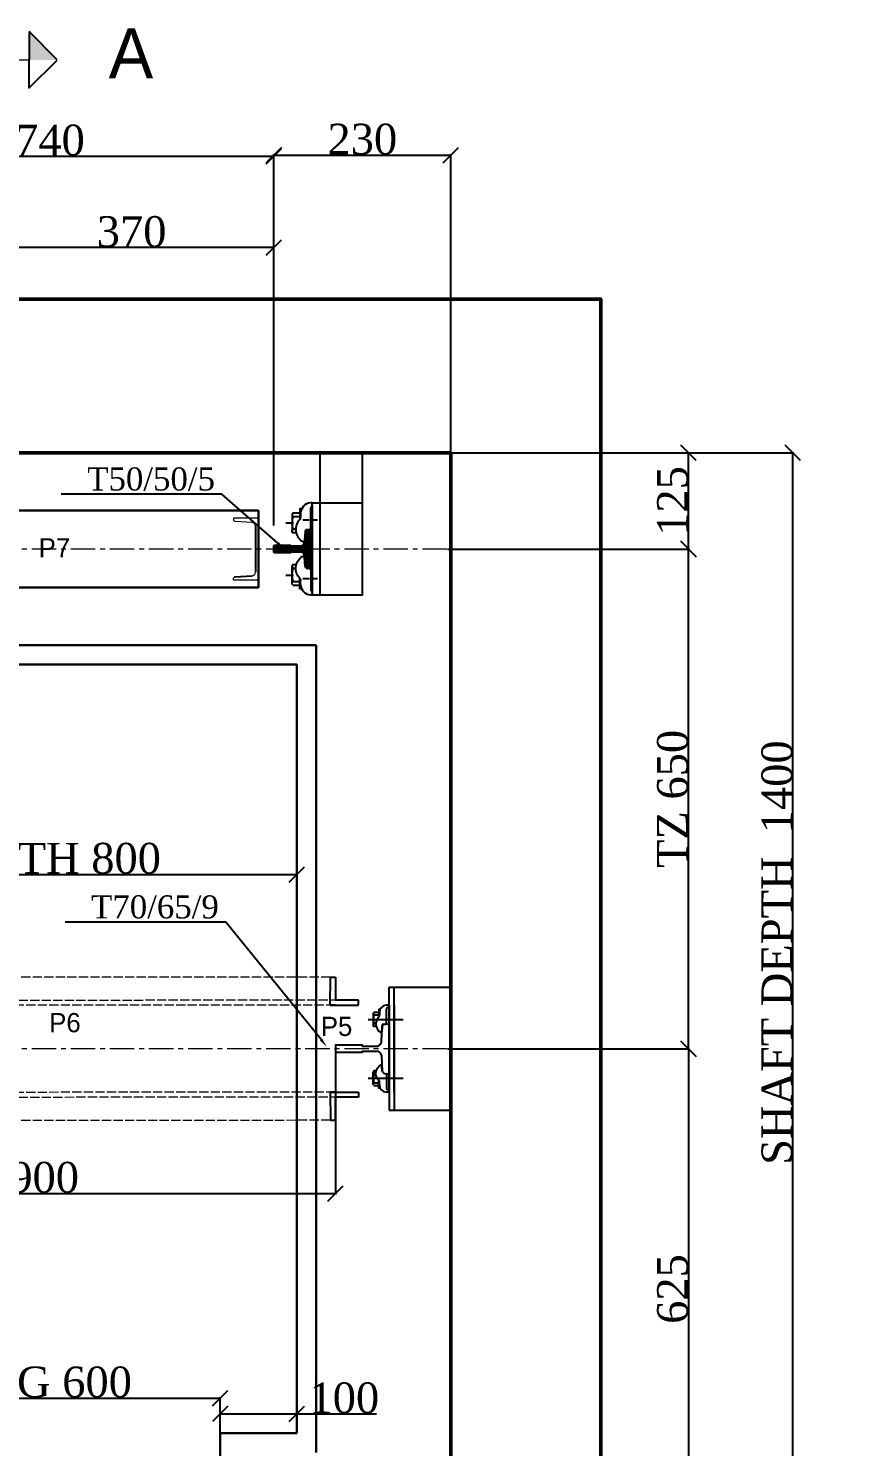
# Model space of a CAD drawing. Header units: millimetres. Extents: x 130 to 2377, y 155 to 2951.
# Drawn here: x 1311 to 2377, y 1106 to 2951 of the extents above; entities that cross this region are included whole.
import ezdxf
from ezdxf import colors
from ezdxf.entities.mleader import LeaderData, LeaderLine
from ezdxf.math import Vec2, Vec3

# ---------------------------------------------------------------- set-up
doc = ezdxf.new("R2010")
doc.units = ezdxf.units.MM
for name, pattern in [('ACAD_ISO02W100', [15, 12, -3]), ('ACAD_ISO10W100', [18, 12, -3, 0, -3]), ('CENTER', [50.8, 31.75, -6.35, 6.35, -6.35])]:
    doc.linetypes.add(name, pattern=pattern)
for name, color, linetype in [('7', 6, 'ACAD_ISO10W100'), ('PDF_0', 7, 'Continuous'), ('PDF_gide rail', 7, 'Continuous')]:
    doc.layers.add(name, color=color, linetype=linetype)
for name, color, linetype, lineweight in [('Car', 3, 'Continuous', 18), ('CL', 2, 'CENTER', 0), ('DL', 8, 'ACAD_ISO02W100', 0), ('step&guides', 3, 'Continuous', 30), ('Wall', 1, 'Continuous', 50)]:
    doc.layers.add(name, color=color, linetype=linetype, lineweight=lineweight)
doc.styles.add('nassar2', font='cent.shx', dxfattribs={"height": 60})
doc.styles.add('top', font='cent.shx', dxfattribs={"height": 40})
doc.dimstyles.new('top', dxfattribs={"dimtxt": 35, "dimasz": 20, "dimexe": 1.25, "dimexo": 0.625, "dimtad": 1, "dimtxsty": 'top', "dimblk": 'OBLIQUE', "dimcen": 2.5, "dimadec": 0, "dimazin": 0, "dimtfac": 1, "dimtmove": 0, "dimatfit": 3, "dimldrblk": 'OBLIQUE', "dimfxl": 1, "dimarcsym": 0})
pattern_1 = [(45, (18624.27063, -7097.71146), (-0.08838834765, 0.08838834765), [])]

# ---------------------------------------------------------------- blocks, each defined once
blk = doc.blocks.new('_Oblique')
at = {"color": 0, "linetype": 'ByBlock', "lineweight": -2}
blk.add_line((-0.5, -0.5), (0.5, 0.5), dxfattribs=at)
blk = doc.blocks.new('*D36')
at = {"color": 0, "lineweight": -2, "transparency": 16777216}
for p, q in [((1259.9, 2622.4), (1259.9, 2666.8)), ((1629.9, 2665.6), (1259.9, 2665.6)), ((1629.9, 2399.2), (1629.9, 2666.8))]:
    blk.add_line(p, q, dxfattribs=at)
at = {"layer": 'Defpoints', "color": 0, "transparency": 16777216}
for p in [(1259.9, 2665.6), (1259.9, 2621.7), (1629.9, 2398.6)]:
    blk.add_point(p, dxfattribs=at)
at = {"color": 0, "lineweight": -2, "transparency": 16777216, "xscale": 20, "yscale": 20, "zscale": 20, "rotation": 180}
blk.add_blockref('_Oblique', (1259.9, 2665.6), dxfattribs=at)
at = {"color": 0, "lineweight": -2, "transparency": 16777216, "xscale": 20, "yscale": 20, "zscale": 20}
blk.add_blockref('_Oblique', (1629.9, 2665.6), dxfattribs=at)
at = {"color": 0, "transparency": 16777216, "insert": (1444.9, 2686.2), "char_height": 40, "attachment_point": 5, "style": 'top'}
blk.add_mtext('370', dxfattribs=at)
blk = doc.blocks.new('*D37')
at = {"color": 0, "lineweight": -2, "transparency": 16777216}
for p, q in [((889.9, 2304), (889.9, 2785.9)), ((1629.9, 2304), (1629.9, 2785.9)), ((889.9, 2784.6), (1629.9, 2784.6))]:
    blk.add_line(p, q, dxfattribs=at)
at = {"layer": 'Defpoints', "color": 0, "transparency": 16777216}
for p in [(1629.9, 2784.6), (889.9, 2303.4), (1629.9, 2303.4)]:
    blk.add_point(p, dxfattribs=at)
at = {"color": 0, "lineweight": -2, "transparency": 16777216, "xscale": 20, "yscale": 20, "zscale": 20, "rotation": 180}
blk.add_blockref('_Oblique', (889.9, 2784.6), dxfattribs=at)
at = {"color": 0, "lineweight": -2, "transparency": 16777216, "xscale": 20, "yscale": 20, "zscale": 20}
blk.add_blockref('_Oblique', (1629.9, 2784.6), dxfattribs=at)
at = {"color": 0, "transparency": 16777216, "insert": (1259.9, 2805.2), "char_height": 40, "attachment_point": 5, "style": 'top'}
blk.add_mtext('DBG  740', dxfattribs=at)
blk = doc.blocks.new('*D39')
at = {"color": 0, "lineweight": -2, "transparency": 16777216}
for p, q in [((1629.9, 2304), (1629.9, 2787.1)), ((1629.9, 2785.9), (1859.9, 2785.9)), ((1859.9, 2274.2), (1859.9, 2787.1))]:
    blk.add_line(p, q, dxfattribs=at)
at = {"layer": 'Defpoints', "color": 0, "transparency": 16777216}
for p in [(1859.9, 2785.9), (1629.9, 2303.4), (1859.9, 2273.6)]:
    blk.add_point(p, dxfattribs=at)
at = {"color": 0, "lineweight": -2, "transparency": 16777216, "xscale": 20, "yscale": 20, "zscale": 20, "rotation": 180}
blk.add_blockref('_Oblique', (1629.9, 2785.9), dxfattribs=at)
at = {"color": 0, "lineweight": -2, "transparency": 16777216, "xscale": 20, "yscale": 20, "zscale": 20}
blk.add_blockref('_Oblique', (1859.9, 2785.9), dxfattribs=at)
at = {"color": 0, "transparency": 16777216, "insert": (1744.9, 2806.5), "char_height": 40, "attachment_point": 5, "style": 'top'}
blk.add_mtext('230', dxfattribs=at)
blk = doc.blocks.new('*D42')
at = {"color": 0, "lineweight": -2, "transparency": 16777216}
for p, q in [((959.9, 1124.2), (959.9, 1170.5)), ((959.9, 1169.3), (1559.9, 1169.3)), ((1559.9, 1124.2), (1559.9, 1170.5))]:
    blk.add_line(p, q, dxfattribs=at)
at = {"layer": 'Defpoints', "color": 0, "transparency": 16777216}
for p in [(1559.9, 1169.3), (959.9, 1123.6), (1559.9, 1123.6)]:
    blk.add_point(p, dxfattribs=at)
at = {"color": 0, "lineweight": -2, "transparency": 16777216, "xscale": 20, "yscale": 20, "zscale": 20, "rotation": 180}
blk.add_blockref('_Oblique', (959.9, 1169.3), dxfattribs=at)
at = {"color": 0, "lineweight": -2, "transparency": 16777216, "xscale": 20, "yscale": 20, "zscale": 20}
blk.add_blockref('_Oblique', (1559.9, 1169.3), dxfattribs=at)
at = {"color": 0, "transparency": 16777216, "insert": (1259.9, 1189.9), "char_height": 40, "attachment_point": 5, "style": 'top'}
blk.add_mtext('OPENING 600', dxfattribs=at)
blk = doc.blocks.new('*D59')
at = {"color": 0, "lineweight": -2, "transparency": 16777216}
for p, q in [((1559.9, 1124.2), (1559.9, 1149.9)), ((1559.9, 1148.6), (1659.9, 1148.6)), ((1659.9, 1124.2), (1659.9, 1149.9)), ((1659.9, 1148.6), (1763.1, 1148.6))]:
    blk.add_line(p, q, dxfattribs=at)
at = {"layer": 'Defpoints', "color": 0, "transparency": 16777216}
for p in [(1659.9, 1148.6), (1559.9, 1123.6), (1659.9, 1123.6)]:
    blk.add_point(p, dxfattribs=at)
at = {"color": 0, "lineweight": -2, "transparency": 16777216, "xscale": 20, "yscale": 20, "zscale": 20, "rotation": 180}
blk.add_blockref('_Oblique', (1559.9, 1148.6), dxfattribs=at)
at = {"color": 0, "lineweight": -2, "transparency": 16777216, "xscale": 20, "yscale": 20, "zscale": 20}
blk.add_blockref('_Oblique', (1659.9, 1148.6), dxfattribs=at)
at = {"color": 0, "transparency": 16777216, "insert": (1721.5, 1169.3), "char_height": 40, "attachment_point": 5, "style": 'top'}
blk.add_mtext('100', dxfattribs=at)
blk = doc.blocks.new('*D47')
at = {"color": 0, "lineweight": -2, "transparency": 16777216}
for p, q in [((2091.7, 2398.6), (2170.2, 2398.6)), ((2169, 2273.6), (2169, 2398.6)), ((1855.5, 2273.6), (2170.2, 2273.6))]:
    blk.add_line(p, q, dxfattribs=at)
at = {"layer": 'Defpoints', "color": 0, "transparency": 16777216}
for p in [(2091, 2398.6), (2169, 2398.6), (1854.9, 2273.6)]:
    blk.add_point(p, dxfattribs=at)
at = {"color": 0, "lineweight": -2, "transparency": 16777216, "xscale": 20, "yscale": 20, "zscale": 20}
for p, rotation in [((2169, 2398.6), 90), ((2169, 2273.6), 270)]:
    blk.add_blockref('_Oblique', p, dxfattribs=dict(at, rotation=rotation))
at = {"color": 0, "transparency": 16777216, "insert": (2148.4, 2336.1), "char_height": 40, "attachment_point": 5, "rotation": 90, "style": 'top'}
blk.add_mtext('125', dxfattribs=at)
blk = doc.blocks.new('*D48')
at = {"color": 0, "lineweight": -2, "transparency": 16777216}
for p, q in [((1855.5, 1623.6), (2170.2, 1623.6)), ((2169, 1623.6), (2169, 998.6)), ((1860.5, 998.6), (2170.2, 998.6))]:
    blk.add_line(p, q, dxfattribs=at)
at = {"layer": 'Defpoints', "color": 0, "transparency": 16777216}
for p in [(1854.9, 1623.6), (1859.9, 998.6), (2169, 998.6)]:
    blk.add_point(p, dxfattribs=at)
at = {"color": 0, "lineweight": -2, "transparency": 16777216, "xscale": 20, "yscale": 20, "zscale": 20}
for p, rotation in [((2169, 1623.6), 90), ((2169, 998.6), 270)]:
    blk.add_blockref('_Oblique', p, dxfattribs=dict(at, rotation=rotation))
at = {"color": 0, "transparency": 16777216, "insert": (2148.4, 1311.1), "char_height": 40, "attachment_point": 5, "rotation": 90, "style": 'top'}
blk.add_mtext('625', dxfattribs=at)
blk = doc.blocks.new('*D49')
at = {"color": 0, "lineweight": -2, "transparency": 16777216}
for p, q in [((1860.5, 2273.6), (2170.2, 2273.6)), ((2169, 1623.6), (2169, 2273.6)), ((1855.5, 1623.6), (2170.2, 1623.6))]:
    blk.add_line(p, q, dxfattribs=at)
at = {"layer": 'Defpoints', "color": 0, "transparency": 16777216}
for p in [(1859.9, 2273.6), (2169, 2273.6), (1854.9, 1623.6)]:
    blk.add_point(p, dxfattribs=at)
at = {"color": 0, "lineweight": -2, "transparency": 16777216, "xscale": 20, "yscale": 20, "zscale": 20}
for p, rotation in [((2169, 2273.6), 90), ((2169, 1623.6), 270)]:
    blk.add_blockref('_Oblique', p, dxfattribs=dict(at, rotation=rotation))
at = {"color": 0, "transparency": 16777216, "insert": (2148.4, 1948.6), "char_height": 40, "attachment_point": 5, "rotation": 90, "style": 'top'}
blk.add_mtext('TZ 650', dxfattribs=at)
blk = doc.blocks.new('*D62')
at = {"color": 0, "lineweight": -2, "transparency": 16777216}
for p, q in [((1709.9, 1627.5), (1709.9, 1434.2)), ((809.9, 1618.5), (809.9, 1434.2)), ((809.9, 1435.5), (1709.9, 1435.5))]:
    blk.add_line(p, q, dxfattribs=at)
at = {"layer": 'Defpoints', "color": 0, "transparency": 16777216}
for p in [(1709.9, 1628.1), (809.9, 1619.1), (1709.9, 1435.5)]:
    blk.add_point(p, dxfattribs=at)
at = {"color": 0, "lineweight": -2, "transparency": 16777216, "xscale": 20, "yscale": 20, "zscale": 20, "rotation": 180}
blk.add_blockref('_Oblique', (809.9, 1435.5), dxfattribs=at)
at = {"color": 0, "lineweight": -2, "transparency": 16777216, "xscale": 20, "yscale": 20, "zscale": 20}
blk.add_blockref('_Oblique', (1709.9, 1435.5), dxfattribs=at)
at = {"color": 0, "transparency": 16777216, "insert": (1259.9, 1456.1), "char_height": 40, "attachment_point": 5, "style": 'top'}
blk.add_mtext('DBG 900', dxfattribs=at)
blk = doc.blocks.new('*D63')
at = {"color": 0, "lineweight": -2, "transparency": 16777216}
for p, q in [((859.9, 2123), (859.9, 1849)), ((1659.9, 2123), (1659.9, 1849)), ((859.9, 1850.3), (1659.9, 1850.3))]:
    blk.add_line(p, q, dxfattribs=at)
at = {"layer": 'Defpoints', "color": 0, "transparency": 16777216}
for p in [(859.9, 2123.6), (1659.9, 2123.6), (1659.9, 1850.3)]:
    blk.add_point(p, dxfattribs=at)
at = {"color": 0, "lineweight": -2, "transparency": 16777216, "xscale": 20, "yscale": 20, "zscale": 20, "rotation": 180}
blk.add_blockref('_Oblique', (859.9, 1850.3), dxfattribs=at)
at = {"color": 0, "lineweight": -2, "transparency": 16777216, "xscale": 20, "yscale": 20, "zscale": 20}
blk.add_blockref('_Oblique', (1659.9, 1850.3), dxfattribs=at)
at = {"color": 0, "transparency": 16777216, "insert": (1259.9, 1870.9), "char_height": 40, "attachment_point": 5, "style": 'top'}
blk.add_mtext('CAR WIDTH 800', dxfattribs=at)
blk = doc.blocks.new('*D54')
at = {"color": 0, "lineweight": -2, "transparency": 16777216}
for p, q in [((1855.5, 2398.6), (2306, 2398.6)), ((2304.7, 998.6), (2304.7, 2398.6)), ((1855.5, 998.6), (2306, 998.6))]:
    blk.add_line(p, q, dxfattribs=at)
at = {"layer": 'Defpoints', "color": 0, "transparency": 16777216}
for p in [(1854.9, 2398.6), (2304.7, 2398.6), (1854.9, 998.6)]:
    blk.add_point(p, dxfattribs=at)
at = {"color": 0, "lineweight": -2, "transparency": 16777216, "xscale": 20, "yscale": 20, "zscale": 20}
for p, rotation in [((2304.7, 2398.6), 90), ((2304.7, 998.6), 270)]:
    blk.add_blockref('_Oblique', p, dxfattribs=dict(at, rotation=rotation))
at = {"color": 0, "transparency": 16777216, "insert": (2284.1, 1748.6), "char_height": 40, "attachment_point": 5, "rotation": 90, "style": 'top'}
blk.add_mtext('SHAFT DEPTH  1400', dxfattribs=at)

msp = doc.modelspace()

# ---------------------------------------------------------------- hatches: boundary and pattern name
h = msp.add_hatch()
h.set_pattern_fill('ANSI31', color=256)
h.set_pattern_definition(pattern_1)
h.paths.add_polyline_path([(1679.853, 2298.702), (1674.554, 2298.702, 0.26508525), (1671.053, 2296.018), (1669.239, 2281.569, -0.36605419), (1664.661, 2277.334), (1652.081, 2277.334), (1652.081, 2278.234), (1629.853, 2278.234), (1629.853, 2273.702), (1679.853, 2273.702)])
h = msp.add_hatch()
h.set_pattern_fill('ANSI31', color=256)
h.set_pattern_definition(pattern_1)
edge = h.paths.add_edge_path()
edge.add_line((1679.853, 2248.23), (1674.554, 2248.23))
edge.add_arc((1675.158, 2252.643), 4.453, 202.826875, 262.21404, ccw=False)
edge.add_line((1671.053, 2250.915), (1669.239, 2265.363))
edge.add_arc((1664.445, 2264.773), 4.83, 7.012299, 87.433754)
edge.add_line((1664.661, 2269.599), (1652.081, 2269.599))
edge.add_line((1652.081, 2269.599), (1652.081, 2268.698))
edge.add_line((1652.081, 2268.698), (1629.853, 2268.698))
edge.add_line((1629.853, 2268.698), (1629.853, 2273.702))
edge.add_line((1629.853, 2273.702), (1679.853, 2273.702))
edge.add_line((1679.853, 2273.702), (1679.853, 2248.23))
at = {"layer": 'Car', "lineweight": 25, "ltscale": 4, "transparency": 16777216}
h = msp.add_hatch(color=256, dxfattribs=at)
h.dxf.hatch_style = 1
h.paths.add_polyline_path([(1311.521, 2909.839), (1311.622, 2946.59), (1348.051, 2909.738)])

# ---------------------------------------------------------------- linework, layer by layer
for p, q in [((664.853, 2398.584), (1854.853, 2398.584)), ((1679.853, 2298.466), (1679.853, 2333.518)), ((1679.853, 2333.518), (1745.265, 2333.518)), ((1606.077, 2303.302), (1606.077, 2243.356)), ((1674.554, 2298.702), (1679.853, 2298.702)), ((1679.853, 2298.466), (1679.853, 2248.466)), ((1629.853, 2278.352), (1629.853, 2269.052)), ((1652.081, 2278.352), (1629.853, 2278.352)), ((1629.853, 2278.352), (1629.853, 2269.052)), ((1629.853, 2269.052), (1629.853, 2278.352)), ((1629.853, 2278.234), (1629.853, 2268.934)), ((1652.081, 2278.234), (1629.853, 2278.234)), ((1629.853, 2278.234), (1629.853, 2268.934)), ((1652.081, 2269.052), (1629.853, 2269.052)), ((1652.081, 2277.334), (1652.081, 2278.352)), ((1664.661, 2277.334), (1652.081, 2277.334)), ((1652.081, 2270.071), (1652.081, 2269.052)), ((1664.661, 2269.982), (1652.081, 2269.982)), ((1652.081, 2268.934), (1629.853, 2268.934)), ((1674.554, 2248.702), (1679.718, 2248.702)), ((1674.554, 2248.702), (1679.853, 2248.702)), ((1679.853, 2248.466), (1679.853, 2213.886)), ((1677.352, 2213.886), (1745.265, 2213.886)), ((1779.853, 1703.584), (1859.853, 1703.584)), ((1779.853, 1656.084), (1779.853, 1591.084)), ((1709.853, 1628.084), (1709.853, 1619.084)), ((1779.853, 1543.584), (1859.853, 1543.584))]:
    msp.add_line(p, q)
at = {"ltscale": 5, "transparency": 33554666}
for p, q in [((1703.279, 1680.138), (1703.335, 1716.659)), ((1703.335, 1716.659), (1709.909, 1716.649)), ((1709.909, 1716.649), (1709.863, 1686.702)), ((1709.853, 1680.128), (1703.279, 1680.138)), ((1703.279, 1680.138), (1739.8, 1680.082)), ((1739.81, 1686.656), (1709.863, 1686.702)), ((1739.8, 1680.082), (1739.81, 1686.656)), ((1703.279, 1567.03), (1739.8, 1567.086)), ((1709.853, 1567.04), (1703.279, 1567.03)), ((1703.279, 1567.03), (1703.335, 1530.51)), ((1739.81, 1560.513), (1709.863, 1560.467)), ((1709.909, 1530.52), (1709.863, 1560.467)), ((1739.8, 1567.086), (1739.81, 1560.513)), ((1703.335, 1530.51), (1709.909, 1530.52))]:
    msp.add_line(p, q, dxfattribs=at)
msp.add_lwpolyline([(1689.853, 2213.886), (1745.265, 2213.886), (1745.265, 2398.584), (1689.853, 2398.584)], close=True)
at = {"layer": 'Car', "lineweight": 25, "ltscale": 4, "transparency": 33554666}
for p, q in [((1311.622, 2946.59, -114), (1311.42, 2873.088, -114)), ((1348.051, 2909.738, -114), (1311.622, 2946.59, -114)), ((1311.42, 2873.088, -114), (1348.167, 2909.612, -114))]:
    msp.add_line(p, q, dxfattribs=at)
at = {"layer": 'Car', "ltscale": 4, "transparency": 33554666}
msp.add_line((1234.733, 2909.839, -114), (1311.521, 2909.839, -114), dxfattribs=at)
at = {"layer": 'CL'}
for p, q in [((1854.853, 2273.584), (664.853, 2273.584)), ((1854.853, 1623.584), (664.853, 1623.584))]:
    msp.add_line(p, q, dxfattribs=at)
at = {"layer": 'DL'}
for p, q in [((1703.335, 1716.659), (809.797, 1716.395)), ((1730.027, 1686.671), (779.896, 1686.341)), ((1739.8, 1680.138), (779.906, 1680.082)), ((1739.8, 1567.03), (779.905, 1566.754)), ((1730.027, 1560.498), (809.843, 1560.284)), ((1703.335, 1530.51), (814.322, 1530.254))]:
    msp.add_line(p, q, dxfattribs=at)
at = {"layer": 'PDF_0', "lineweight": 25}
for points in [[(1665.635, 2325.708), (1663.683, 2325.708), (1663.683, 2312.039, 0.19879356), (1664.659, 2314.235)], [(1654.404, 2320.427, 0.42555746), (1654.407, 2315.944), (1663.683, 2315.944)], [(1663.671, 2312.043, 0.4769017), (1666.636, 2283.591, 0.14500939), (1667.832, 2283.236)], [(1658.801, 2294.464), (1654.407, 2294.464, -0.42555746), (1654.404, 2298.948)], [(1658.801, 2252.94), (1654.407, 2252.94, 0.42555746), (1654.404, 2248.457)], [(1663.671, 2235.362, -0.4769017), (1666.636, 2263.814, -0.14500939), (1667.832, 2264.168)], [(1665.635, 2221.697), (1663.683, 2221.697), (1663.683, 2235.366, -0.19879356), (1664.659, 2233.169)], [(1654.404, 2226.977, -0.42555746), (1654.407, 2231.461), (1663.683, 2231.461)], [(1759.778, 1670.892, 0.42555746), (1759.781, 1667.713), (1766.356, 1667.713)], [(1766.348, 1664.948, 0.4769017), (1768.45, 1644.778, 0.14500939), (1769.298, 1644.526)], [(1767.74, 1674.635), (1766.356, 1674.635), (1766.356, 1664.945, 0.19879356), (1767.048, 1666.502)], [(1762.895, 1652.486), (1759.781, 1652.486, -0.42555746), (1759.778, 1655.664)], [(1762.895, 1594.682), (1759.781, 1594.682, 0.42555746), (1759.778, 1591.504)], [(1766.348, 1582.221, -0.4769017), (1768.45, 1602.391, -0.14500939), (1769.298, 1602.642)], [(1759.778, 1576.277, -0.42555746), (1759.781, 1579.455), (1766.356, 1579.455)], [(1767.74, 1572.534), (1766.356, 1572.534), (1766.356, 1582.224, -0.19879356), (1767.048, 1580.666)]]:
    msp.add_lwpolyline(points, format="xyb", dxfattribs=at)
for points in [[(1679.853, 2333.518), (1677.352, 2333.518)], [(1677.84, 2300.811), (1677.84, 2326.684)], [(1679.853, 2330.054), (1679.853, 2216.878)], [(1679.853, 2216.878), (1679.853, 2330.054)], [(1679.853, 2330.054), (1679.853, 2216.878)], [(1645.62, 2307.645), (1653.431, 2307.645)], [(1645.62, 2307.645), (1653.431, 2307.645)], [(1653.452, 2318.185), (1653.452, 2296.705)], [(1654.407, 2320.826), (1663.683, 2320.826)], [(1654.407, 2307.645), (1655.384, 2307.645)], [(1664.659, 2320.338), (1664.659, 2314.48)], [(1667.322, 2311.713), (1673.963, 2311.713)], [(1674.589, 2311.713), (1675.628, 2311.713)], [(1676.524, 2311.713), (1686.538, 2311.713)], [(1658.313, 2299.346), (1654.407, 2299.346)], [(1670.517, 2296.417), (1669.541, 2284.701)], [(1672.47, 2298.858), (1674.423, 2298.858), (1677.039, 2298.947)], [(1653.452, 2229.22), (1653.452, 2250.699)], [(1670.517, 2250.988), (1669.541, 2262.704)], [(1579.172, 2237.22), (1601.829, 2238.636)], [(1645.62, 2239.76), (1653.431, 2239.76)], [(1645.62, 2239.76), (1653.431, 2239.76)], [(1658.313, 2248.058), (1654.407, 2248.058)], [(1654.407, 2239.76), (1655.384, 2239.76)], [(1664.659, 2227.067), (1664.659, 2232.925)], [(1667.322, 2235.221), (1673.963, 2235.221)], [(1672.47, 2248.547), (1674.423, 2248.547), (1677.039, 2248.458)], [(1674.589, 2235.221), (1675.628, 2235.221)], [(1676.524, 2235.221), (1686.538, 2235.221)], [(1677.84, 2246.594), (1677.84, 2220.721)], [(1654.407, 2226.579), (1663.683, 2226.579)], [(1679.853, 2213.886), (1677.352, 2213.886)], [(1779.853, 1566.996), (1779.853, 1703.584)], [(1786.345, 1566.996), (1786.345, 1703.584)], [(1779.853, 1680.172), (1776.046, 1680.172)], [(1777.084, 1680.172), (1777.084, 1680.172)], [(1779.853, 1680.172), (1779.853, 1566.996)], [(1779.853, 1680.172), (1779.853, 1543.584)], [(1786.345, 1680.172), (1786.345, 1566.996)], [(1786.345, 1566.996), (1786.345, 1680.172)], [(1786.345, 1680.172), (1786.345, 1566.996)], [(1786.345, 1680.172), (1786.345, 1543.584)], [(1752.513, 1661.83), (1759.435, 1661.83)], [(1759.103, 1669.302), (1759.103, 1654.075)], [(1759.781, 1671.174), (1766.356, 1671.174)], [(1759.781, 1661.83), (1760.819, 1661.83)], [(1761.165, 1661.83), (1768.086, 1661.83)], [(1767.048, 1670.828), (1767.048, 1666.675)], [(1768.432, 1661.83), (1769.471, 1661.83)], [(1769.817, 1661.83), (1776.738, 1661.83)], [(1776.392, 1656.985), (1776.392, 1675.327)], [(1777.43, 1661.83), (1778.123, 1661.83)], [(1778.469, 1677.404), (1779.853, 1677.404)], [(1778.815, 1661.83), (1785.456, 1661.83)], [(1786.082, 1661.83), (1787.121, 1661.83)], [(1788.017, 1661.83), (1798.031, 1661.83)], [(1762.549, 1655.947), (1759.781, 1655.947)], [(1770.743, 1652.758), (1770.373, 1645.572)], [(1770.509, 1645.565), (1770.509, 1645.565)], [(1772.585, 1655.601), (1773.97, 1655.601), (1775.816, 1655.76)], [(1759.103, 1577.866), (1759.103, 1593.094)], [(1762.549, 1591.222), (1759.781, 1591.222)], [(1770.743, 1594.41), (1770.373, 1601.597)], [(1770.509, 1601.604), (1770.509, 1601.604)], [(1776.392, 1590.183), (1776.392, 1571.841)], [(1752.513, 1585.338), (1759.435, 1585.338)], [(1759.781, 1585.338), (1760.819, 1585.338)], [(1759.781, 1575.994), (1766.356, 1575.994)], [(1761.165, 1585.338), (1768.086, 1585.338)], [(1767.048, 1576.34), (1767.048, 1580.493)], [(1768.432, 1585.338), (1769.471, 1585.338)], [(1769.817, 1585.338), (1776.738, 1585.338)], [(1777.43, 1585.338), (1778.123, 1585.338)], [(1778.469, 1569.765), (1779.853, 1569.765)], [(1778.815, 1585.338), (1785.456, 1585.338)], [(1786.082, 1585.338), (1787.121, 1585.338)], [(1788.017, 1585.338), (1798.031, 1585.338)], [(1779.853, 1566.996), (1776.046, 1566.996)], [(1777.084, 1566.996), (1777.084, 1566.996)]]:
    msp.add_lwpolyline(points, dxfattribs=at)
at = {"layer": 'PDF_0', "lineweight": 13}
msp.add_lwpolyline([(1579.172, 2237.22), (1578.7, 2237.22), (1578.228, 2236.748), (1577.756, 2236.276), (1577.284, 2235.804), (1576.812, 2235.332), (1576.812, 2234.86), (1576.812, 2233.444), (1609.853, 2233.444), (1609.853, 2313.686), (1577.284, 2313.686), (1577.284, 2312.27), (1577.284, 2311.798), (1577.284, 2311.326), (1577.756, 2310.854), (1577.756, 2310.382), (1578.228, 2310.382), (1578.7, 2309.91), (1579.172, 2309.91), (1579.644, 2309.91), (1601.357, 2308.494)], dxfattribs=at)
at = {"layer": 'PDF_0', "lineweight": 25}
for centre, radius, start, end in [((1678.502, 2319.718), 13.848, 94.764301, 178.447705), ((1680.899, 2326.554), 3.062, 109.97479, 177.565369), ((1686.87, 2307.401), 33.439, 165.750386, 194.249614), ((1673.61, 2295.944), 3.129, 111.372873, 171.307511), ((1675.709, 2300.623), 2.139, 308.432243, 5.040786), ((1668.27, 2284.455), 1.295, 250.254053, 10.952428), ((1673.61, 2251.46), 3.129, 188.692489, 248.627127), ((1686.87, 2240.004), 33.439, 165.750386, 194.249614), ((1675.709, 2246.782), 2.139, 354.959214, 51.567757), ((1678.502, 2227.686), 13.848, 181.552295, 265.235699), ((1680.899, 2220.851), 3.062, 182.434631, 250.02521), ((1776.862, 1670.389), 9.817, 94.764301, 178.447705), ((1782.794, 1661.657), 23.705, 165.750386, 194.249614), ((1778.561, 1675.235), 2.171, 92.434631, 177.565369), ((1769.257, 1645.645), 1.119, 272.099382, 356.25679), ((1773.105, 1653.152), 2.503, 101.990352, 160.702621), ((1775.189, 1656.803), 1.217, 301.035537, 8.62894), ((1782.794, 1585.511), 23.705, 165.750386, 194.249614), ((1769.257, 1601.524), 1.119, 3.74321, 87.900618), ((1775.189, 1590.366), 1.217, 351.37106, 58.964463), ((1776.862, 1576.779), 9.817, 181.552295, 265.235699), ((1778.561, 1571.934), 2.171, 182.434631, 267.565369)]:
    msp.add_arc(centre, radius, start, end, dxfattribs=at)
at = {"layer": 'PDF_0', "lineweight": 13}
for centre, radius, start, end in [((1600.035, 2302.551), 6.088, 7.084044, 77.463334), ((1601.033, 2243.649), 5.052, 273.361842, 356.68247)]:
    msp.add_arc(centre, radius, start, end, dxfattribs=at)
at = {"layer": 'PDF_gide rail', "lineweight": 25}
for points in [[(1671.053, 2296.018), (1669.267, 2281.497)], [(1671.053, 2251.387), (1669.267, 2265.908)], [(1671.053, 2251.387), (1669.267, 2265.908)], [(1769.674, 1631.972), (1770.743, 1653.98)], [(1773.959, 1591.558), (1779.853, 1591.084), (1779.853, 1656.084), (1779.853, 1656.084)], [(1773.959, 1655.611), (1779.853, 1656.084), (1779.853, 1591.084), (1779.853, 1591.084)], [(1764.277, 1626.584), (1745.124, 1626.584), (1745.124, 1628.084), (1709.853, 1628.084), (1709.853, 1619.084), (1745.124, 1619.084), (1745.124, 1620.584), (1764.277, 1620.584)], [(1769.674, 1615.196), (1770.743, 1594.41)]]:
    msp.add_lwpolyline(points, dxfattribs=at)
for centre, radius, start, end in [((1675.158, 2294.29), 4.453, 97.78596, 157.173125), ((1664.445, 2282.159), 4.83, 272.566246, 353.433042), ((1664.767, 2265.47), 4.514, 4.441437, 91.341102), ((1675.158, 2253.115), 4.453, 202.826875, 262.21404), ((1675.158, 2253.115), 4.453, 202.826875, 262.21404), ((1774.636, 1651.608), 4.059, 99.590679, 163.538462), ((1762.273, 1633.989), 7.671, 285.142512, 344.7569), ((1762.273, 1613.179), 7.671, 15.2431, 74.857488), ((1774.636, 1595.56), 4.059, 196.461538, 260.409321), ((1774.636, 1595.56), 4.059, 196.461538, 260.409321)]:
    msp.add_arc(centre, radius, start, end, dxfattribs=at)
at = {"layer": 'step&guides'}
for p, q in [((834.853, 2148.584), (1684.853, 2148.584)), ((1684.853, 2148.584), (1684.853, 1098.584)), ((859.853, 2123.584), (1659.853, 2123.584)), ((1659.853, 2123.584), (1659.853, 1123.584)), ((1559.853, 1123.584), (1659.853, 1123.584)), ((1559.853, 1123.584), (1559.853, 1023.584))]:
    msp.add_line(p, q, dxfattribs=at)
msp.add_lwpolyline([(909.853, 2223.584), (1609.853, 2223.565), (1609.853, 2323.565), (909.853, 2323.584)], close=True, dxfattribs=at)
at = {"layer": 'Wall'}
for points in [[(1694.853, 798.584), (2054.853, 798.584), (2054.853, 2598.584), (464.853, 2598.584), (464.853, 798.584), (824.853, 798.584)], [(824.853, 998.584), (659.853, 998.584), (659.853, 2398.584), (1859.853, 2398.584), (1859.853, 998.584), (1694.853, 998.584)]]:
    msp.add_lwpolyline(points, dxfattribs=at)

# ---------------------------------------------------------------- texts
at = {"ltscale": 4, "transparency": 33554666, "insert": (1473.343, 2950.635, -114), "char_height": 65, "attachment_point": 3, "rotation": 359.727953}
msp.add_mtext_dynamic_manual_height_columns('A', width=315.98199, gutter_width=125, heights=[0], dxfattribs=at)
at = {"linetype": 'ACAD_ISO02W100', "ltscale": 4, "transparency": 33554666, "char_height": 25}
for s, insert, attachment_point in [('P7', (1324.152, 2287.561), 1), ('P6', (1337.813, 1670.056), 1), ('P5', (1731.878, 1665.177), 3)]:
    msp.add_mtext_dynamic_manual_height_columns(s, width=377.71746, gutter_width=125, heights=[0], dxfattribs=dict(at, insert=insert, attachment_point=attachment_point))
at = {"layer": '7', "ltscale": 4, "char_height": 30, "attachment_point": 3}
for s, insert in [('{\\Fcent|c0;T50/50/5}', (1553.33, 2379.702)), ('{\\Fcent|c0;T70/65/9}', (1558.33, 1823.149))]:
    msp.add_mtext_dynamic_manual_height_columns(s, width=812.66208, gutter_width=175, heights=[0], dxfattribs=dict(at, insert=insert))

# ---------------------------------------------------------------- dimensions: what is measured, and where the dimension line sits
for base, p1, p2, text, picture, middle in [((1629.853, 2784.601), (889.853, 2303.352), (1629.853, 2303.352), 'DBG  <>', '*D37', (1259.853, 2784.601)), ((1659.853, 1850.257), (859.853, 2123.584), (1659.853, 2123.584), 'CAR WIDTH <>', '*D63', (1259.853, 1850.257)), ((1709.853, 1435.462), (809.853, 1619.084), (1709.853, 1628.084), 'DBG <>', '*D62', (1259.853, 1435.462)), ((1559.853, 1169.274), (959.853, 1123.584), (1559.853, 1123.584), 'OPENING <>', '*D42', (1259.853, 1169.274))]:
    dim = msp.add_linear_dim(base=base, p1=p1, p2=p2, text=text, dimstyle='top')
    dim.commit()
    dim.dimension.update_dxf_attribs({"geometry": picture, "text_midpoint": middle, "dimtype": 160})
for base, p1, p2, angle, picture, middle in [((1859.853, 2785.851), (1629.853, 2303.352), (1859.853, 2273.584), 180, '*D39', (1744.853, 2785.851)), ((1259.853, 2665.568), (1629.853, 2398.584), (1259.853, 2621.734), 180, '*D36', (1444.853, 2665.568)), ((2168.99, 2398.584), (1854.853, 2273.584), (2091.033, 2398.584), 90, '*D47', (2168.99, 2336.084)), ((2168.99, 998.584), (1854.853, 1623.584), (1859.853, 998.584), 90, '*D48', (2168.99, 1311.084))]:
    dim = msp.add_linear_dim(base=base, p1=p1, p2=p2, angle=angle, dimstyle='top')
    dim.commit()
    dim.dimension.update_dxf_attribs({"geometry": picture, "text_midpoint": middle, "dimtype": 160})
for base, p1, p2, text, picture, middle in [((2304.712, 2398.584), (1854.853, 998.584), (1854.853, 2398.584), 'SHAFT DEPTH  <>', '*D54', (2304.712, 1748.584)), ((2168.99, 2273.584), (1854.853, 1623.584), (1859.853, 2273.584), 'TZ <>', '*D49', (2168.99, 1948.584))]:
    dim = msp.add_linear_dim(base=base, p1=p1, p2=p2, angle=90, text=text, dimstyle='top')
    dim.commit()
    dim.dimension.update_dxf_attribs({"geometry": picture, "text_midpoint": middle, "dimtype": 160})
dim = msp.add_linear_dim(base=(1659.853, 1148.649), p1=(1559.853, 1123.584), p2=(1659.853, 1123.584), dimstyle='top')
dim.commit()
dim.dimension.update_dxf_attribs({"geometry": '*D59', "text_midpoint": (1721.478, 1148.649), "dimtype": 160})

# ---------------------------------------------------------------- leaders
ml = msp.add_multileader_mtext('Standard')
ml.set_content('', color=256, style='nassar2')
ml.set_leader_properties()
ml.build(insert=Vec2(0, 0))
ml.multileader.update_dxf_attribs({"text_left_attachment_type": 6, "text_right_attachment_type": 6, "arrow_head_size": 12})
ctx = ml.context
ctx.base_point, ctx.char_height, ctx.arrow_head_size, ctx.landing_gap_size, ctx.plane_origin = Vec3(1353.26, 2344.938), 60, 12, 0.09, Vec3(1664.407, 2463.598)
ctx.left_attachment, ctx.right_attachment, ctx.text_align_type = 6, 6, 2
notes = []
notes.append((ctx, [(0, (1, 1, 0), (1562.311, 2344.938), (-1, 0), 208.871, [(0, [(1643.724, 2273.584)], 0, [])])]))
ctx.mtext.insert, ctx.mtext.alignment, ctx.mtext.flow_direction = Vec3(1353.35, 2404.938), 3, 5
ml = msp.add_multileader_mtext('Standard')
ml.set_content('', color=256, style='nassar2')
ml.set_leader_properties()
ml.build(insert=Vec2(0, 0))
ml.multileader.update_dxf_attribs({"text_left_attachment_type": 6, "text_right_attachment_type": 6, "arrow_head_size": 12})
ctx = ml.context
ctx.base_point, ctx.char_height, ctx.arrow_head_size, ctx.landing_gap_size, ctx.plane_origin = Vec3(1358.26, 1788.385), 60, 12, 0.09, Vec3(1739.407, 1816.174)
ctx.left_attachment, ctx.right_attachment, ctx.text_align_type = 6, 6, 2
notes.append((ctx, [(0, (1, 1, 0), (1567.311, 1788.385), (-1, 0), 208.871, [(0, [(1698.724, 1626.16)], 0, [])])]))
ctx.mtext.insert, ctx.mtext.alignment, ctx.mtext.flow_direction = Vec3(1358.35, 1848.385), 3, 5
for ctx, leaders in notes:
    for number, flags, end, landing, length, lines in leaders:
        leader = LeaderData()
        leader.index, (leader.has_last_leader_line, leader.has_dogleg_vector, leader.attachment_direction) = number, flags
        leader.last_leader_point, leader.dogleg_vector, leader.dogleg_length = Vec3(end), Vec3(landing), length
        for number, points, colour, breaks in lines:
            line = LeaderLine()
            line.index, line.vertices, line.color, line.breaks = number, Vec3.list(points), colors.encode_raw_color(colour), breaks
            leader.lines.append(line)
        ctx.leaders.append(leader)

doc.saveas('drawing.dxf')
